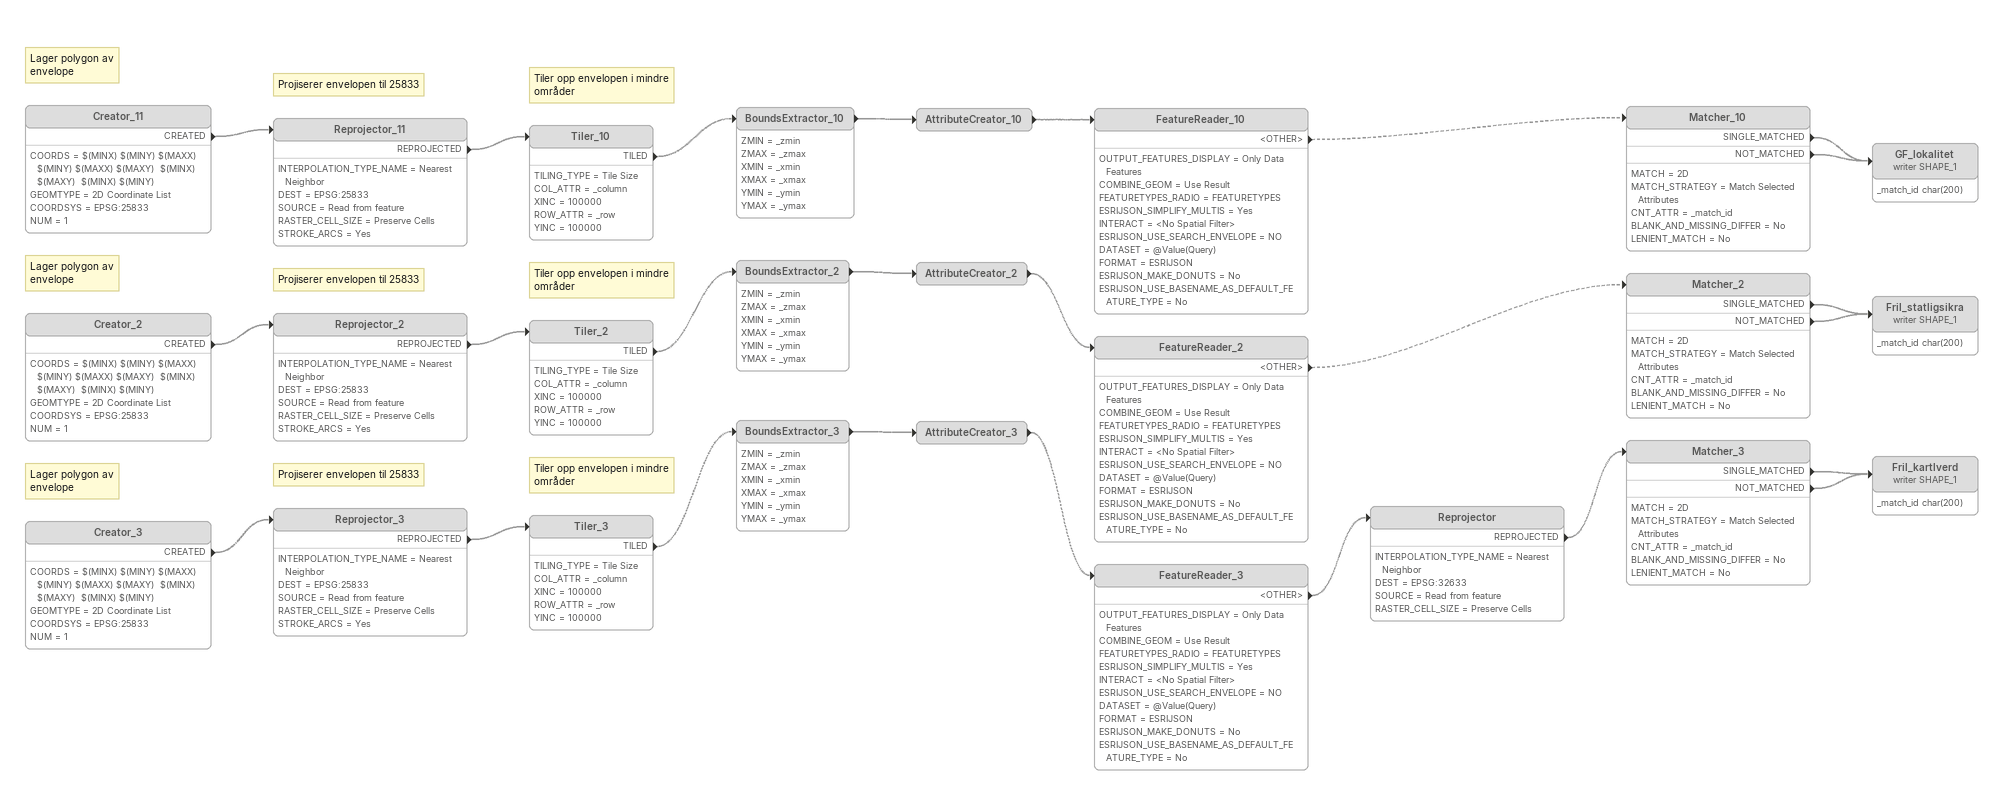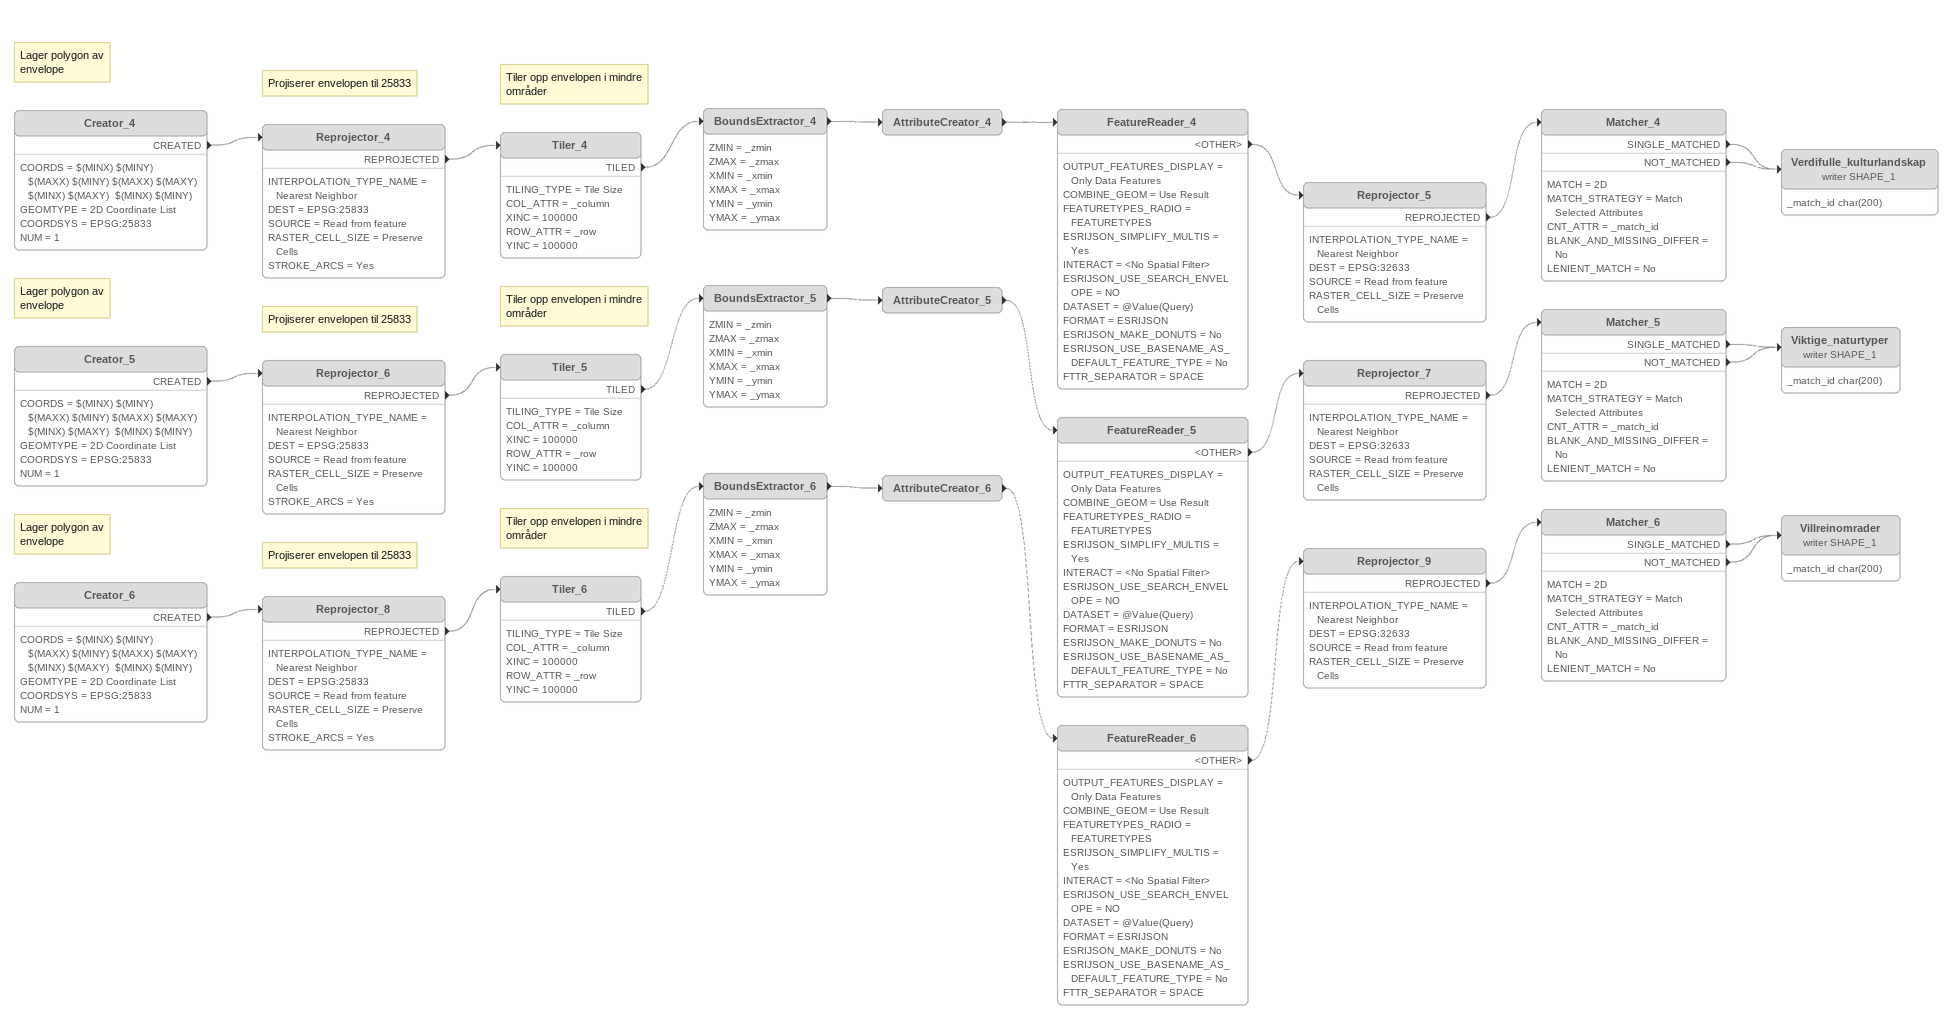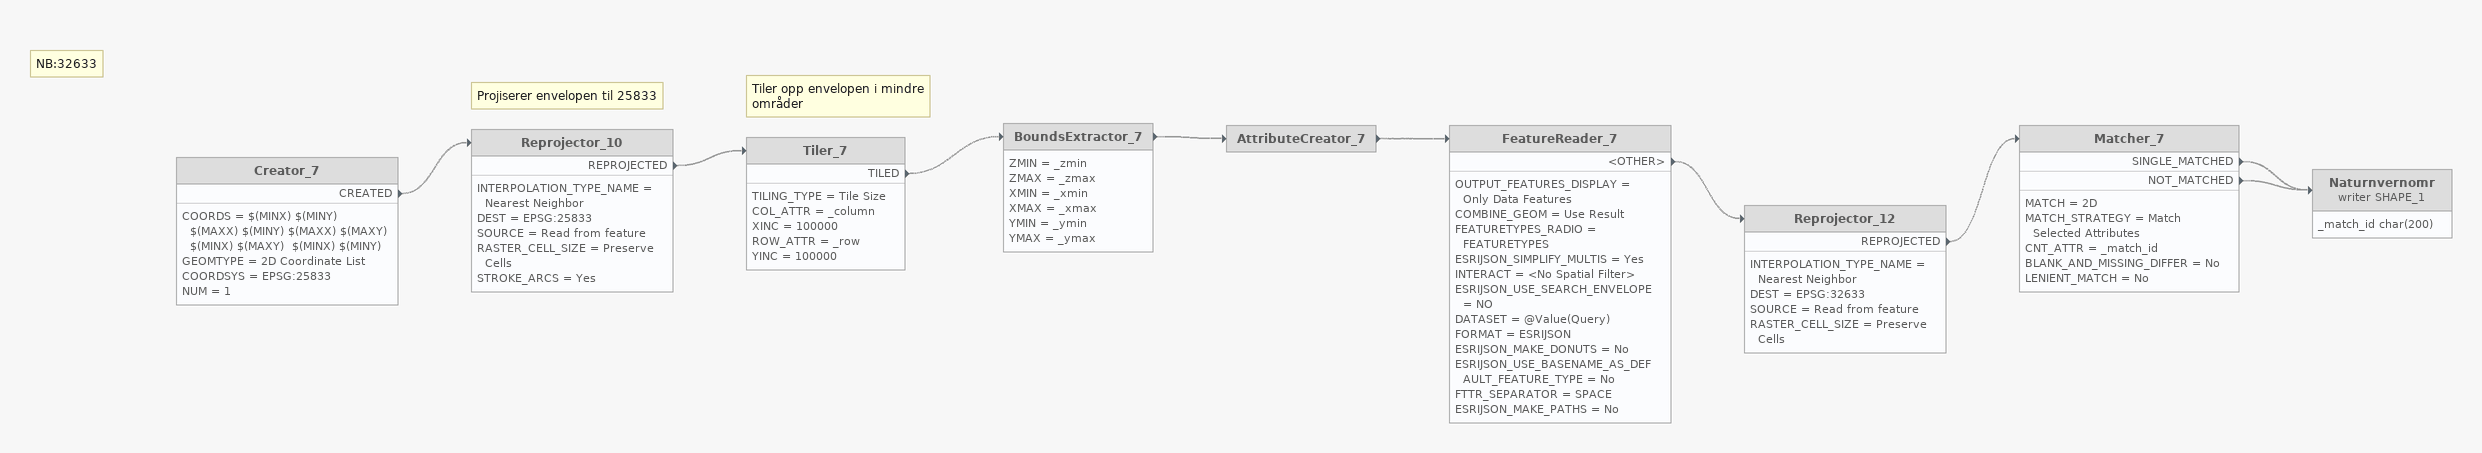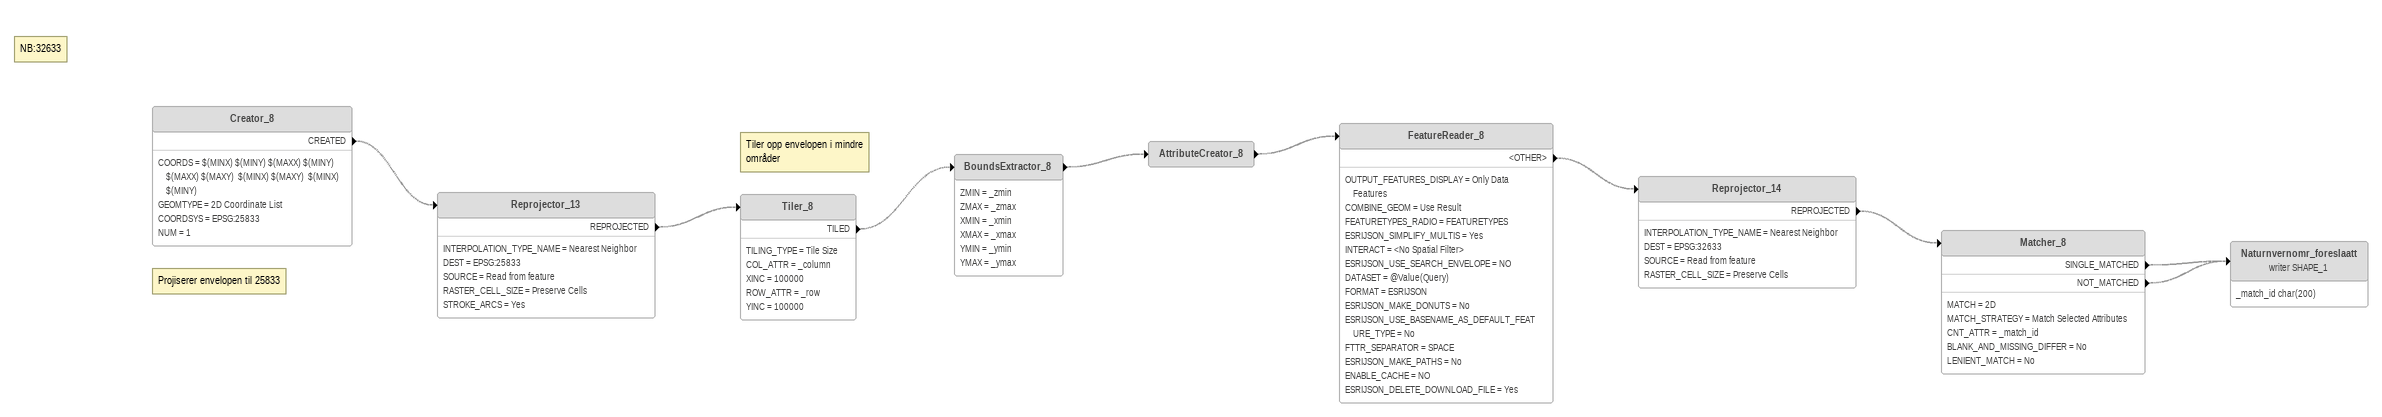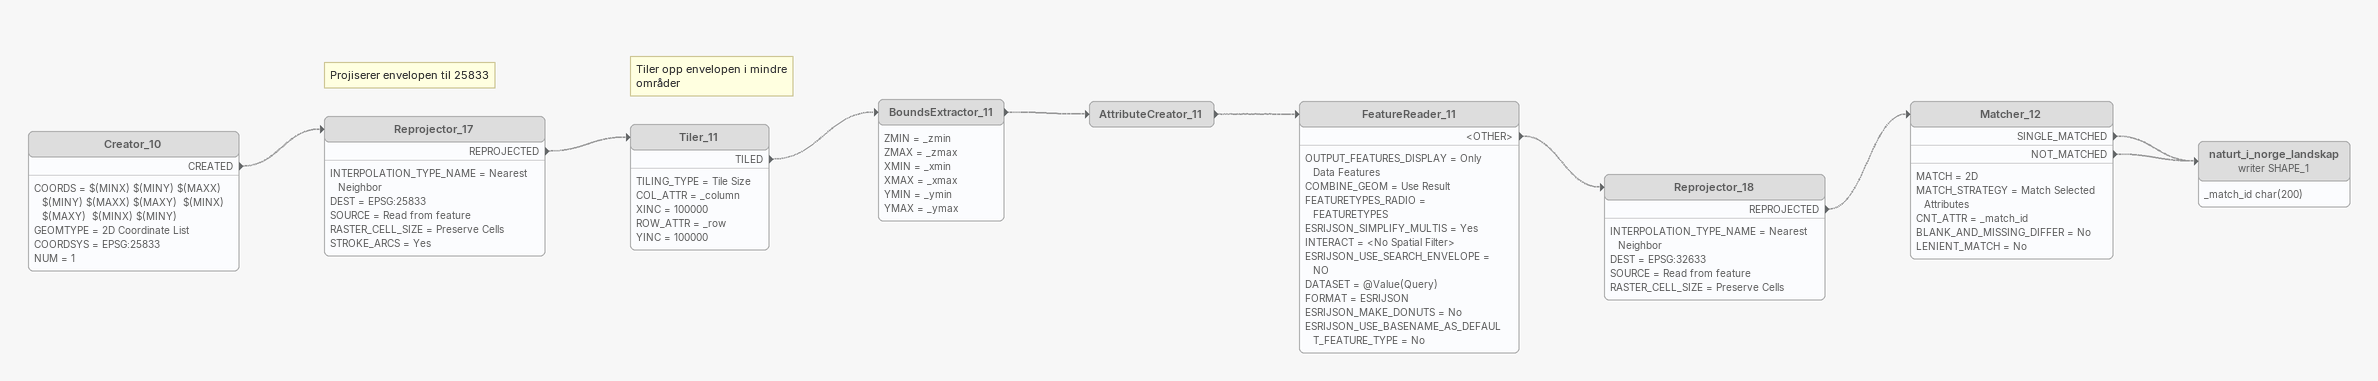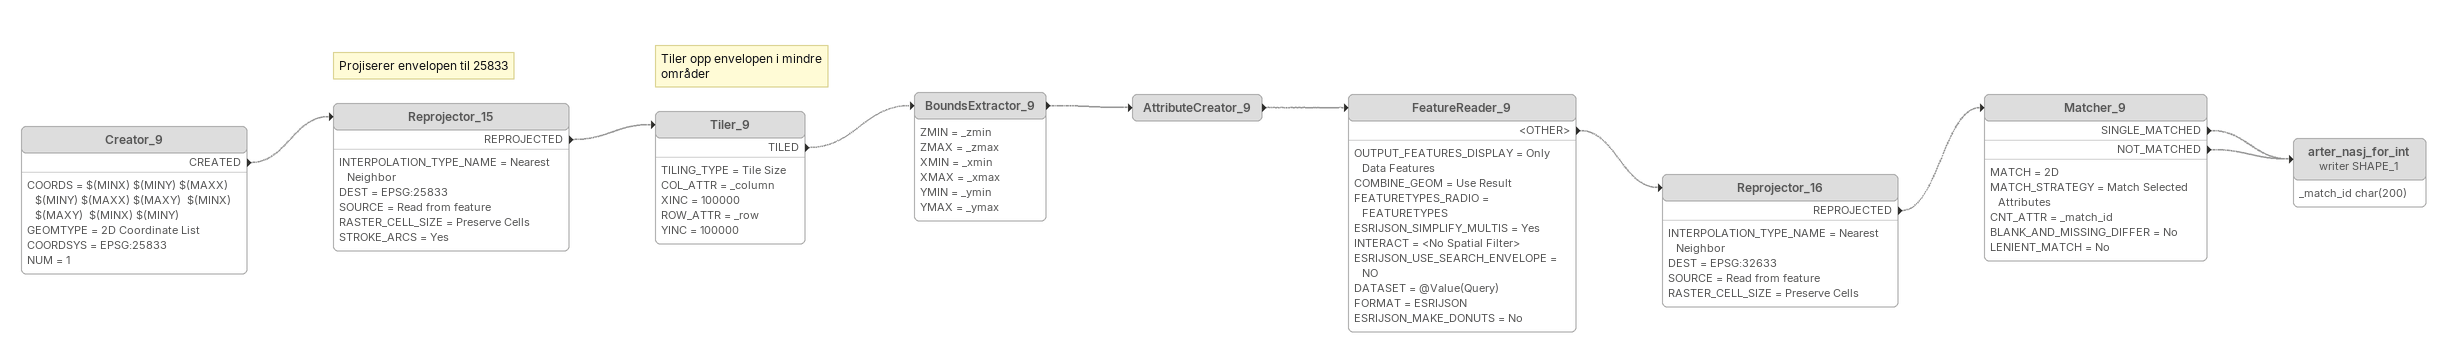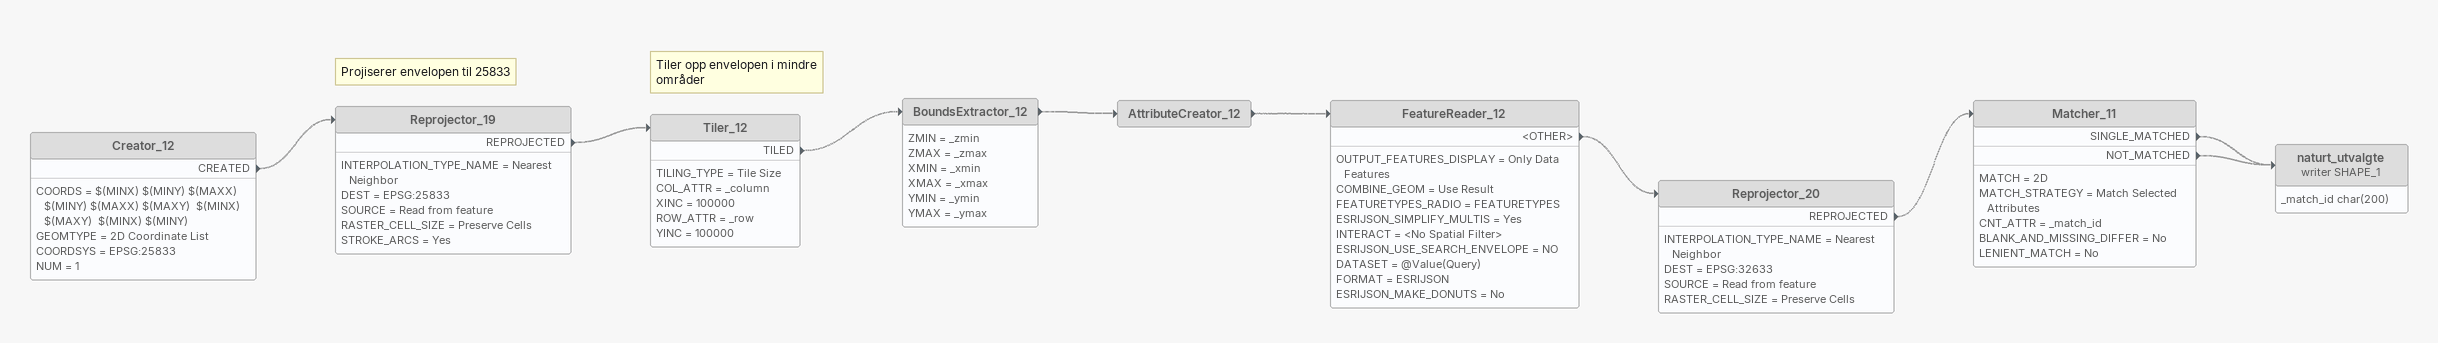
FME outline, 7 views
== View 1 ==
Note: Lager polygon av / envelope
Creator_11 [off]
    COORDS = $(MINX) $(MINY) $(MAXX) $(MINY) $(MAXX) $(MAXY)  $(MINX) $(MAXY)  $(MINX) $(MINY)
    GEOMTYPE = 2D Coordinate List
    COORDSYS = EPSG:25833
    NUM = 1
    CREATED -> Reprojector_11 [off]
Note: Projiserer envelopen til 25833
Reprojector_11 [off]
    INTERPOLATION_TYPE_NAME = Nearest Neighbor
    DEST = EPSG:25833
    SOURCE = Read from feature
    RASTER_CELL_SIZE = Preserve Cells
    STROKE_ARCS = Yes
    REPROJECTED -> Tiler_10 [off]
Note: Tiler opp envelopen i mindre / områder
Tiler_10 [off]
    TILING_TYPE = Tile Size
    COL_ATTR = _column
    XINC = 100000
    ROW_ATTR = _row
    YINC = 100000
    TILED -> BoundsExtractor_10 [off]
BoundsExtractor_10 [off]
    ZMIN = _zmin
    ZMAX = _zmax
    XMIN = _xmin
    XMAX = _xmax
    YMIN = _ymin
    YMAX = _ymax
    -> AttributeCreator_10 [off]
AttributeCreator_10 [off]
    -> FeatureReader_10 [off]
FeatureReader_10 [off]
    OUTPUT_FEATURES_DISPLAY = Only Data Features
    COMBINE_GEOM = Use Result
    FEATURETYPES_RADIO = FEATURETYPES
    ESRIJSON_SIMPLIFY_MULTIS = Yes
    INTERACT = <No Spatial Filter>
    ESRIJSON_USE_SEARCH_ENVELOPE = NO
    DATASET = @Value(Query)
    FORMAT = ESRIJSON
    ESRIJSON_MAKE_DONUTS = No
    ESRIJSON_USE_BASENAME_AS_DEFAULT_FEATURE_TYPE = No
    <OTHER> -> Matcher_10 [off]
Matcher_10 [off]
    MATCH = 2D
    MATCH_STRATEGY = Match Selected Attributes
    CNT_ATTR = _match_id
    BLANK_AND_MISSING_DIFFER = No
    LENIENT_MATCH = No
    SINGLE_MATCHED -> GF_lokalitet (writer SHAPE_1) [off]
    NOT_MATCHED -> GF_lokalitet (writer SHAPE_1) [off]
GF_lokalitet (writer SHAPE_1) [off]
    attributes: _match_id char(200)
Note: Lager polygon av / envelope
Creator_2 [off]
    COORDS = $(MINX) $(MINY) $(MAXX) $(MINY) $(MAXX) $(MAXY)  $(MINX) $(MAXY)  $(MINX) $(MINY)
    GEOMTYPE = 2D Coordinate List
    COORDSYS = EPSG:25833
    NUM = 1
    CREATED -> Reprojector_2 [off]
Note: Projiserer envelopen til 25833
Reprojector_2 [off]
    INTERPOLATION_TYPE_NAME = Nearest Neighbor
    DEST = EPSG:25833
    SOURCE = Read from feature
    RASTER_CELL_SIZE = Preserve Cells
    STROKE_ARCS = Yes
    REPROJECTED -> Tiler_2 [off]
Note: Tiler opp envelopen i mindre / områder
Tiler_2 [off]
    TILING_TYPE = Tile Size
    COL_ATTR = _column
    XINC = 100000
    ROW_ATTR = _row
    YINC = 100000
    TILED -> BoundsExtractor_2 [off]
BoundsExtractor_2 [off]
    ZMIN = _zmin
    ZMAX = _zmax
    XMIN = _xmin
    XMAX = _xmax
    YMIN = _ymin
    YMAX = _ymax
    -> AttributeCreator_2 [off]
AttributeCreator_2 [off]
    -> FeatureReader_2 [off]
FeatureReader_2 [off]
    OUTPUT_FEATURES_DISPLAY = Only Data Features
    COMBINE_GEOM = Use Result
    FEATURETYPES_RADIO = FEATURETYPES
    ESRIJSON_SIMPLIFY_MULTIS = Yes
    INTERACT = <No Spatial Filter>
    ESRIJSON_USE_SEARCH_ENVELOPE = NO
    DATASET = @Value(Query)
    FORMAT = ESRIJSON
    ESRIJSON_MAKE_DONUTS = No
    ESRIJSON_USE_BASENAME_AS_DEFAULT_FEATURE_TYPE = No
    <OTHER> -> Matcher_2 [off]
Matcher_2 [off]
    MATCH = 2D
    MATCH_STRATEGY = Match Selected Attributes
    CNT_ATTR = _match_id
    BLANK_AND_MISSING_DIFFER = No
    LENIENT_MATCH = No
    SINGLE_MATCHED -> Fril_statligsikra (writer SHAPE_1) [off]
    NOT_MATCHED -> Fril_statligsikra (writer SHAPE_1) [off]
Fril_statligsikra (writer SHAPE_1) [off]
    attributes: _match_id char(200)
Note: Lager polygon av / envelope
Creator_3 [off]
    COORDS = $(MINX) $(MINY) $(MAXX) $(MINY) $(MAXX) $(MAXY)  $(MINX) $(MAXY)  $(MINX) $(MINY)
    GEOMTYPE = 2D Coordinate List
    COORDSYS = EPSG:25833
    NUM = 1
    CREATED -> Reprojector_3 [off]
Note: Projiserer envelopen til 25833
Reprojector_3 [off]
    INTERPOLATION_TYPE_NAME = Nearest Neighbor
    DEST = EPSG:25833
    SOURCE = Read from feature
    RASTER_CELL_SIZE = Preserve Cells
    STROKE_ARCS = Yes
    REPROJECTED -> Tiler_3 [off]
Note: Tiler opp envelopen i mindre / områder
Tiler_3 [off]
    TILING_TYPE = Tile Size
    COL_ATTR = _column
    XINC = 100000
    ROW_ATTR = _row
    YINC = 100000
    TILED -> BoundsExtractor_3 [off]
BoundsExtractor_3 [off]
    ZMIN = _zmin
    ZMAX = _zmax
    XMIN = _xmin
    XMAX = _xmax
    YMIN = _ymin
    YMAX = _ymax
    -> AttributeCreator_3 [off]
AttributeCreator_3 [off]
    -> FeatureReader_3 [off]
FeatureReader_3 [off]
    OUTPUT_FEATURES_DISPLAY = Only Data Features
    COMBINE_GEOM = Use Result
    FEATURETYPES_RADIO = FEATURETYPES
    ESRIJSON_SIMPLIFY_MULTIS = Yes
    INTERACT = <No Spatial Filter>
    ESRIJSON_USE_SEARCH_ENVELOPE = NO
    DATASET = @Value(Query)
    FORMAT = ESRIJSON
    ESRIJSON_MAKE_DONUTS = No
    ESRIJSON_USE_BASENAME_AS_DEFAULT_FEATURE_TYPE = No
    <OTHER> -> Reprojector [off]
Reprojector [off]
    INTERPOLATION_TYPE_NAME = Nearest Neighbor
    DEST = EPSG:32633
    SOURCE = Read from feature
    RASTER_CELL_SIZE = Preserve Cells
    REPROJECTED -> Matcher_3 [off]
Matcher_3 [off]
    MATCH = 2D
    MATCH_STRATEGY = Match Selected Attributes
    CNT_ATTR = _match_id
    BLANK_AND_MISSING_DIFFER = No
    LENIENT_MATCH = No
    SINGLE_MATCHED -> Fril_kartlverd (writer SHAPE_1) [off]
    NOT_MATCHED -> Fril_kartlverd (writer SHAPE_1) [off]
Fril_kartlverd (writer SHAPE_1) [off]
    attributes: _match_id char(200)

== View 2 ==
Note: Lager polygon av / envelope
Creator_4 [off]
    COORDS = $(MINX) $(MINY) $(MAXX) $(MINY) $(MAXX) $(MAXY)  $(MINX) $(MAXY)  $(MINX) $(MINY)
    GEOMTYPE = 2D Coordinate List
    COORDSYS = EPSG:25833
    NUM = 1
    CREATED -> Reprojector_4 [off]
Note: Projiserer envelopen til 25833
Reprojector_4 [off]
    INTERPOLATION_TYPE_NAME = Nearest Neighbor
    DEST = EPSG:25833
    SOURCE = Read from feature
    RASTER_CELL_SIZE = Preserve Cells
    STROKE_ARCS = Yes
    REPROJECTED -> Tiler_4 [off]
Note: Tiler opp envelopen i mindre / områder
Tiler_4 [off]
    TILING_TYPE = Tile Size
    COL_ATTR = _column
    XINC = 100000
    ROW_ATTR = _row
    YINC = 100000
    TILED -> BoundsExtractor_4 [off]
BoundsExtractor_4 [off]
    ZMIN = _zmin
    ZMAX = _zmax
    XMIN = _xmin
    XMAX = _xmax
    YMIN = _ymin
    YMAX = _ymax
    -> AttributeCreator_4 [off]
AttributeCreator_4 [off]
    -> FeatureReader_4 [off]
FeatureReader_4 [off]
    OUTPUT_FEATURES_DISPLAY = Only Data Features
    COMBINE_GEOM = Use Result
    FEATURETYPES_RADIO = FEATURETYPES
    ESRIJSON_SIMPLIFY_MULTIS = Yes
    INTERACT = <No Spatial Filter>
    ESRIJSON_USE_SEARCH_ENVELOPE = NO
    DATASET = @Value(Query)
    FORMAT = ESRIJSON
    ESRIJSON_MAKE_DONUTS = No
    ESRIJSON_USE_BASENAME_AS_DEFAULT_FEATURE_TYPE = No
    FTTR_SEPARATOR = SPACE
    <OTHER> -> Reprojector_5 [off]
Reprojector_5 [off]
    INTERPOLATION_TYPE_NAME = Nearest Neighbor
    DEST = EPSG:32633
    SOURCE = Read from feature
    RASTER_CELL_SIZE = Preserve Cells
    REPROJECTED -> Matcher_4 [off]
Matcher_4 [off]
    MATCH = 2D
    MATCH_STRATEGY = Match Selected Attributes
    CNT_ATTR = _match_id
    BLANK_AND_MISSING_DIFFER = No
    LENIENT_MATCH = No
    SINGLE_MATCHED -> Verdifulle_kulturlandskap (writer SHAPE_1) [off]
    NOT_MATCHED -> Verdifulle_kulturlandskap (writer SHAPE_1) [off]
Verdifulle_kulturlandskap (writer SHAPE_1) [off]
    attributes: _match_id char(200)
Note: Lager polygon av / envelope
Creator_5 [off]
    COORDS = $(MINX) $(MINY) $(MAXX) $(MINY) $(MAXX) $(MAXY)  $(MINX) $(MAXY)  $(MINX) $(MINY)
    GEOMTYPE = 2D Coordinate List
    COORDSYS = EPSG:25833
    NUM = 1
    CREATED -> Reprojector_6 [off]
Note: Projiserer envelopen til 25833
Reprojector_6 [off]
    INTERPOLATION_TYPE_NAME = Nearest Neighbor
    DEST = EPSG:25833
    SOURCE = Read from feature
    RASTER_CELL_SIZE = Preserve Cells
    STROKE_ARCS = Yes
    REPROJECTED -> Tiler_5 [off]
Note: Tiler opp envelopen i mindre / områder
Tiler_5 [off]
    TILING_TYPE = Tile Size
    COL_ATTR = _column
    XINC = 100000
    ROW_ATTR = _row
    YINC = 100000
    TILED -> BoundsExtractor_5 [off]
BoundsExtractor_5 [off]
    ZMIN = _zmin
    ZMAX = _zmax
    XMIN = _xmin
    XMAX = _xmax
    YMIN = _ymin
    YMAX = _ymax
    -> AttributeCreator_5 [off]
AttributeCreator_5 [off]
    -> FeatureReader_5 [off]
FeatureReader_5 [off]
    OUTPUT_FEATURES_DISPLAY = Only Data Features
    COMBINE_GEOM = Use Result
    FEATURETYPES_RADIO = FEATURETYPES
    ESRIJSON_SIMPLIFY_MULTIS = Yes
    INTERACT = <No Spatial Filter>
    ESRIJSON_USE_SEARCH_ENVELOPE = NO
    DATASET = @Value(Query)
    FORMAT = ESRIJSON
    ESRIJSON_MAKE_DONUTS = No
    ESRIJSON_USE_BASENAME_AS_DEFAULT_FEATURE_TYPE = No
    FTTR_SEPARATOR = SPACE
    <OTHER> -> Reprojector_7 [off]
Reprojector_7 [off]
    INTERPOLATION_TYPE_NAME = Nearest Neighbor
    DEST = EPSG:32633
    SOURCE = Read from feature
    RASTER_CELL_SIZE = Preserve Cells
    REPROJECTED -> Matcher_5 [off]
Matcher_5 [off]
    MATCH = 2D
    MATCH_STRATEGY = Match Selected Attributes
    CNT_ATTR = _match_id
    BLANK_AND_MISSING_DIFFER = No
    LENIENT_MATCH = No
    SINGLE_MATCHED -> Viktige_naturtyper (writer SHAPE_1) [off]
    NOT_MATCHED -> Viktige_naturtyper (writer SHAPE_1) [off]
Viktige_naturtyper (writer SHAPE_1) [off]
    attributes: _match_id char(200)
Note: Lager polygon av / envelope
Creator_6 [off]
    COORDS = $(MINX) $(MINY) $(MAXX) $(MINY) $(MAXX) $(MAXY)  $(MINX) $(MAXY)  $(MINX) $(MINY)
    GEOMTYPE = 2D Coordinate List
    COORDSYS = EPSG:25833
    NUM = 1
    CREATED -> Reprojector_8 [off]
Note: Projiserer envelopen til 25833
Reprojector_8 [off]
    INTERPOLATION_TYPE_NAME = Nearest Neighbor
    DEST = EPSG:25833
    SOURCE = Read from feature
    RASTER_CELL_SIZE = Preserve Cells
    STROKE_ARCS = Yes
    REPROJECTED -> Tiler_6 [off]
Note: Tiler opp envelopen i mindre / områder
Tiler_6 [off]
    TILING_TYPE = Tile Size
    COL_ATTR = _column
    XINC = 100000
    ROW_ATTR = _row
    YINC = 100000
    TILED -> BoundsExtractor_6 [off]
BoundsExtractor_6 [off]
    ZMIN = _zmin
    ZMAX = _zmax
    XMIN = _xmin
    XMAX = _xmax
    YMIN = _ymin
    YMAX = _ymax
    -> AttributeCreator_6 [off]
AttributeCreator_6 [off]
    -> FeatureReader_6 [off]
FeatureReader_6 [off]
    OUTPUT_FEATURES_DISPLAY = Only Data Features
    COMBINE_GEOM = Use Result
    FEATURETYPES_RADIO = FEATURETYPES
    ESRIJSON_SIMPLIFY_MULTIS = Yes
    INTERACT = <No Spatial Filter>
    ESRIJSON_USE_SEARCH_ENVELOPE = NO
    DATASET = @Value(Query)
    FORMAT = ESRIJSON
    ESRIJSON_MAKE_DONUTS = No
    ESRIJSON_USE_BASENAME_AS_DEFAULT_FEATURE_TYPE = No
    FTTR_SEPARATOR = SPACE
    <OTHER> -> Reprojector_9 [off]
Reprojector_9 [off]
    INTERPOLATION_TYPE_NAME = Nearest Neighbor
    DEST = EPSG:32633
    SOURCE = Read from feature
    RASTER_CELL_SIZE = Preserve Cells
    REPROJECTED -> Matcher_6 [off]
Matcher_6 [off]
    MATCH = 2D
    MATCH_STRATEGY = Match Selected Attributes
    CNT_ATTR = _match_id
    BLANK_AND_MISSING_DIFFER = No
    LENIENT_MATCH = No
    SINGLE_MATCHED -> Villreinomrader (writer SHAPE_1) [off]
    NOT_MATCHED -> Villreinomrader (writer SHAPE_1) [off]
Villreinomrader (writer SHAPE_1) [off]
    attributes: _match_id char(200)

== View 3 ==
Note: NB:32633
Creator_7 [off]
    COORDS = $(MINX) $(MINY) $(MAXX) $(MINY) $(MAXX) $(MAXY)  $(MINX) $(MAXY)  $(MINX) $(MINY)
    GEOMTYPE = 2D Coordinate List
    COORDSYS = EPSG:25833
    NUM = 1
    CREATED -> Reprojector_10 [off]
Note: Projiserer envelopen til 25833
Reprojector_10 [off]
    INTERPOLATION_TYPE_NAME = Nearest Neighbor
    DEST = EPSG:25833
    SOURCE = Read from feature
    RASTER_CELL_SIZE = Preserve Cells
    STROKE_ARCS = Yes
    REPROJECTED -> Tiler_7 [off]
Note: Tiler opp envelopen i mindre / områder
Tiler_7 [off]
    TILING_TYPE = Tile Size
    COL_ATTR = _column
    XINC = 100000
    ROW_ATTR = _row
    YINC = 100000
    TILED -> BoundsExtractor_7 [off]
BoundsExtractor_7 [off]
    ZMIN = _zmin
    ZMAX = _zmax
    XMIN = _xmin
    XMAX = _xmax
    YMIN = _ymin
    YMAX = _ymax
    -> AttributeCreator_7 [off]
AttributeCreator_7 [off]
    -> FeatureReader_7 [off]
FeatureReader_7 [off]
    OUTPUT_FEATURES_DISPLAY = Only Data Features
    COMBINE_GEOM = Use Result
    FEATURETYPES_RADIO = FEATURETYPES
    ESRIJSON_SIMPLIFY_MULTIS = Yes
    INTERACT = <No Spatial Filter>
    ESRIJSON_USE_SEARCH_ENVELOPE = NO
    DATASET = @Value(Query)
    FORMAT = ESRIJSON
    ESRIJSON_MAKE_DONUTS = No
    ESRIJSON_USE_BASENAME_AS_DEFAULT_FEATURE_TYPE = No
    FTTR_SEPARATOR = SPACE
    ESRIJSON_MAKE_PATHS = No
    <OTHER> -> Reprojector_12 [off]
Reprojector_12 [off]
    INTERPOLATION_TYPE_NAME = Nearest Neighbor
    DEST = EPSG:32633
    SOURCE = Read from feature
    RASTER_CELL_SIZE = Preserve Cells
    REPROJECTED -> Matcher_7 [off]
Matcher_7 [off]
    MATCH = 2D
    MATCH_STRATEGY = Match Selected Attributes
    CNT_ATTR = _match_id
    BLANK_AND_MISSING_DIFFER = No
    LENIENT_MATCH = No
    SINGLE_MATCHED -> Naturnvernomr (writer SHAPE_1) [off]
    NOT_MATCHED -> Naturnvernomr (writer SHAPE_1) [off]
Naturnvernomr (writer SHAPE_1) [off]
    attributes: _match_id char(200)

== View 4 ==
Note: NB:32633
Creator_8 [off]
    COORDS = $(MINX) $(MINY) $(MAXX) $(MINY) $(MAXX) $(MAXY)  $(MINX) $(MAXY)  $(MINX) $(MINY)
    GEOMTYPE = 2D Coordinate List
    COORDSYS = EPSG:25833
    NUM = 1
    CREATED -> Reprojector_13 [off]
Note: Projiserer envelopen til 25833
Reprojector_13 [off]
    INTERPOLATION_TYPE_NAME = Nearest Neighbor
    DEST = EPSG:25833
    SOURCE = Read from feature
    RASTER_CELL_SIZE = Preserve Cells
    STROKE_ARCS = Yes
    REPROJECTED -> Tiler_8 [off]
Note: Tiler opp envelopen i mindre / områder
Tiler_8 [off]
    TILING_TYPE = Tile Size
    COL_ATTR = _column
    XINC = 100000
    ROW_ATTR = _row
    YINC = 100000
    TILED -> BoundsExtractor_8 [off]
BoundsExtractor_8 [off]
    ZMIN = _zmin
    ZMAX = _zmax
    XMIN = _xmin
    XMAX = _xmax
    YMIN = _ymin
    YMAX = _ymax
    -> AttributeCreator_8 [off]
AttributeCreator_8 [off]
    -> FeatureReader_8 [off]
FeatureReader_8 [off]
    OUTPUT_FEATURES_DISPLAY = Only Data Features
    COMBINE_GEOM = Use Result
    FEATURETYPES_RADIO = FEATURETYPES
    ESRIJSON_SIMPLIFY_MULTIS = Yes
    INTERACT = <No Spatial Filter>
    ESRIJSON_USE_SEARCH_ENVELOPE = NO
    DATASET = @Value(Query)
    FORMAT = ESRIJSON
    ESRIJSON_MAKE_DONUTS = No
    ESRIJSON_USE_BASENAME_AS_DEFAULT_FEATURE_TYPE = No
    FTTR_SEPARATOR = SPACE
    ESRIJSON_MAKE_PATHS = No
    ENABLE_CACHE = NO
    ESRIJSON_DELETE_DOWNLOAD_FILE = Yes
    <OTHER> -> Reprojector_14 [off]
Reprojector_14 [off]
    INTERPOLATION_TYPE_NAME = Nearest Neighbor
    DEST = EPSG:32633
    SOURCE = Read from feature
    RASTER_CELL_SIZE = Preserve Cells
    REPROJECTED -> Matcher_8 [off]
Matcher_8 [off]
    MATCH = 2D
    MATCH_STRATEGY = Match Selected Attributes
    CNT_ATTR = _match_id
    BLANK_AND_MISSING_DIFFER = No
    LENIENT_MATCH = No
    SINGLE_MATCHED -> Naturnvernomr_foreslaatt (writer SHAPE_1) [off]
    NOT_MATCHED -> Naturnvernomr_foreslaatt (writer SHAPE_1) [off]
Naturnvernomr_foreslaatt (writer SHAPE_1) [off]
    attributes: _match_id char(200)

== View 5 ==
Creator_10 [off]
    COORDS = $(MINX) $(MINY) $(MAXX) $(MINY) $(MAXX) $(MAXY)  $(MINX) $(MAXY)  $(MINX) $(MINY)
    GEOMTYPE = 2D Coordinate List
    COORDSYS = EPSG:25833
    NUM = 1
    CREATED -> Reprojector_17 [off]
Note: Projiserer envelopen til 25833
Reprojector_17 [off]
    INTERPOLATION_TYPE_NAME = Nearest Neighbor
    DEST = EPSG:25833
    SOURCE = Read from feature
    RASTER_CELL_SIZE = Preserve Cells
    STROKE_ARCS = Yes
    REPROJECTED -> Tiler_11 [off]
Note: Tiler opp envelopen i mindre / områder
Tiler_11 [off]
    TILING_TYPE = Tile Size
    COL_ATTR = _column
    XINC = 100000
    ROW_ATTR = _row
    YINC = 100000
    TILED -> BoundsExtractor_11 [off]
BoundsExtractor_11 [off]
    ZMIN = _zmin
    ZMAX = _zmax
    XMIN = _xmin
    XMAX = _xmax
    YMIN = _ymin
    YMAX = _ymax
    -> AttributeCreator_11 [off]
AttributeCreator_11 [off]
    -> FeatureReader_11 [off]
FeatureReader_11 [off]
    OUTPUT_FEATURES_DISPLAY = Only Data Features
    COMBINE_GEOM = Use Result
    FEATURETYPES_RADIO = FEATURETYPES
    ESRIJSON_SIMPLIFY_MULTIS = Yes
    INTERACT = <No Spatial Filter>
    ESRIJSON_USE_SEARCH_ENVELOPE = NO
    DATASET = @Value(Query)
    FORMAT = ESRIJSON
    ESRIJSON_MAKE_DONUTS = No
    ESRIJSON_USE_BASENAME_AS_DEFAULT_FEATURE_TYPE = No
    <OTHER> -> Reprojector_18 [off]
Reprojector_18 [off]
    INTERPOLATION_TYPE_NAME = Nearest Neighbor
    DEST = EPSG:32633
    SOURCE = Read from feature
    RASTER_CELL_SIZE = Preserve Cells
    REPROJECTED -> Matcher_12 [off]
Matcher_12 [off]
    MATCH = 2D
    MATCH_STRATEGY = Match Selected Attributes
    CNT_ATTR = _match_id
    BLANK_AND_MISSING_DIFFER = No
    LENIENT_MATCH = No
    SINGLE_MATCHED -> naturt_i_norge_landskap (writer SHAPE_1) [off]
    NOT_MATCHED -> naturt_i_norge_landskap (writer SHAPE_1) [off]
naturt_i_norge_landskap (writer SHAPE_1) [off]
    attributes: _match_id char(200)

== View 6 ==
Creator_9 [off]
    COORDS = $(MINX) $(MINY) $(MAXX) $(MINY) $(MAXX) $(MAXY)  $(MINX) $(MAXY)  $(MINX) $(MINY)
    GEOMTYPE = 2D Coordinate List
    COORDSYS = EPSG:25833
    NUM = 1
    CREATED -> Reprojector_15 [off]
Note: Projiserer envelopen til 25833
Reprojector_15 [off]
    INTERPOLATION_TYPE_NAME = Nearest Neighbor
    DEST = EPSG:25833
    SOURCE = Read from feature
    RASTER_CELL_SIZE = Preserve Cells
    STROKE_ARCS = Yes
    REPROJECTED -> Tiler_9 [off]
Note: Tiler opp envelopen i mindre / områder
Tiler_9 [off]
    TILING_TYPE = Tile Size
    COL_ATTR = _column
    XINC = 100000
    ROW_ATTR = _row
    YINC = 100000
    TILED -> BoundsExtractor_9 [off]
BoundsExtractor_9 [off]
    ZMIN = _zmin
    ZMAX = _zmax
    XMIN = _xmin
    XMAX = _xmax
    YMIN = _ymin
    YMAX = _ymax
    -> AttributeCreator_9 [off]
AttributeCreator_9 [off]
    -> FeatureReader_9 [off]
FeatureReader_9 [off]
    OUTPUT_FEATURES_DISPLAY = Only Data Features
    COMBINE_GEOM = Use Result
    FEATURETYPES_RADIO = FEATURETYPES
    ESRIJSON_SIMPLIFY_MULTIS = Yes
    INTERACT = <No Spatial Filter>
    ESRIJSON_USE_SEARCH_ENVELOPE = NO
    DATASET = @Value(Query)
    FORMAT = ESRIJSON
    ESRIJSON_MAKE_DONUTS = No
    <OTHER> -> Reprojector_16 [off]
Reprojector_16 [off]
    INTERPOLATION_TYPE_NAME = Nearest Neighbor
    DEST = EPSG:32633
    SOURCE = Read from feature
    RASTER_CELL_SIZE = Preserve Cells
    REPROJECTED -> Matcher_9 [off]
Matcher_9 [off]
    MATCH = 2D
    MATCH_STRATEGY = Match Selected Attributes
    CNT_ATTR = _match_id
    BLANK_AND_MISSING_DIFFER = No
    LENIENT_MATCH = No
    SINGLE_MATCHED -> arter_nasj_for_int (writer SHAPE_1) [off]
    NOT_MATCHED -> arter_nasj_for_int (writer SHAPE_1) [off]
arter_nasj_for_int (writer SHAPE_1) [off]
    attributes: _match_id char(200)

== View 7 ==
Creator_12 [off]
    COORDS = $(MINX) $(MINY) $(MAXX) $(MINY) $(MAXX) $(MAXY)  $(MINX) $(MAXY)  $(MINX) $(MINY)
    GEOMTYPE = 2D Coordinate List
    COORDSYS = EPSG:25833
    NUM = 1
    CREATED -> Reprojector_19 [off]
Note: Projiserer envelopen til 25833
Reprojector_19 [off]
    INTERPOLATION_TYPE_NAME = Nearest Neighbor
    DEST = EPSG:25833
    SOURCE = Read from feature
    RASTER_CELL_SIZE = Preserve Cells
    STROKE_ARCS = Yes
    REPROJECTED -> Tiler_12 [off]
Note: Tiler opp envelopen i mindre / områder
Tiler_12 [off]
    TILING_TYPE = Tile Size
    COL_ATTR = _column
    XINC = 100000
    ROW_ATTR = _row
    YINC = 100000
    TILED -> BoundsExtractor_12 [off]
BoundsExtractor_12 [off]
    ZMIN = _zmin
    ZMAX = _zmax
    XMIN = _xmin
    XMAX = _xmax
    YMIN = _ymin
    YMAX = _ymax
    -> AttributeCreator_12 [off]
AttributeCreator_12 [off]
    -> FeatureReader_12 [off]
FeatureReader_12 [off]
    OUTPUT_FEATURES_DISPLAY = Only Data Features
    COMBINE_GEOM = Use Result
    FEATURETYPES_RADIO = FEATURETYPES
    ESRIJSON_SIMPLIFY_MULTIS = Yes
    INTERACT = <No Spatial Filter>
    ESRIJSON_USE_SEARCH_ENVELOPE = NO
    DATASET = @Value(Query)
    FORMAT = ESRIJSON
    ESRIJSON_MAKE_DONUTS = No
    <OTHER> -> Reprojector_20 [off]
Reprojector_20 [off]
    INTERPOLATION_TYPE_NAME = Nearest Neighbor
    DEST = EPSG:32633
    SOURCE = Read from feature
    RASTER_CELL_SIZE = Preserve Cells
    REPROJECTED -> Matcher_11 [off]
Matcher_11 [off]
    MATCH = 2D
    MATCH_STRATEGY = Match Selected Attributes
    CNT_ATTR = _match_id
    BLANK_AND_MISSING_DIFFER = No
    LENIENT_MATCH = No
    SINGLE_MATCHED -> naturt_utvalgte (writer SHAPE_1) [off]
    NOT_MATCHED -> naturt_utvalgte (writer SHAPE_1) [off]
naturt_utvalgte (writer SHAPE_1) [off]
    attributes: _match_id char(200)
